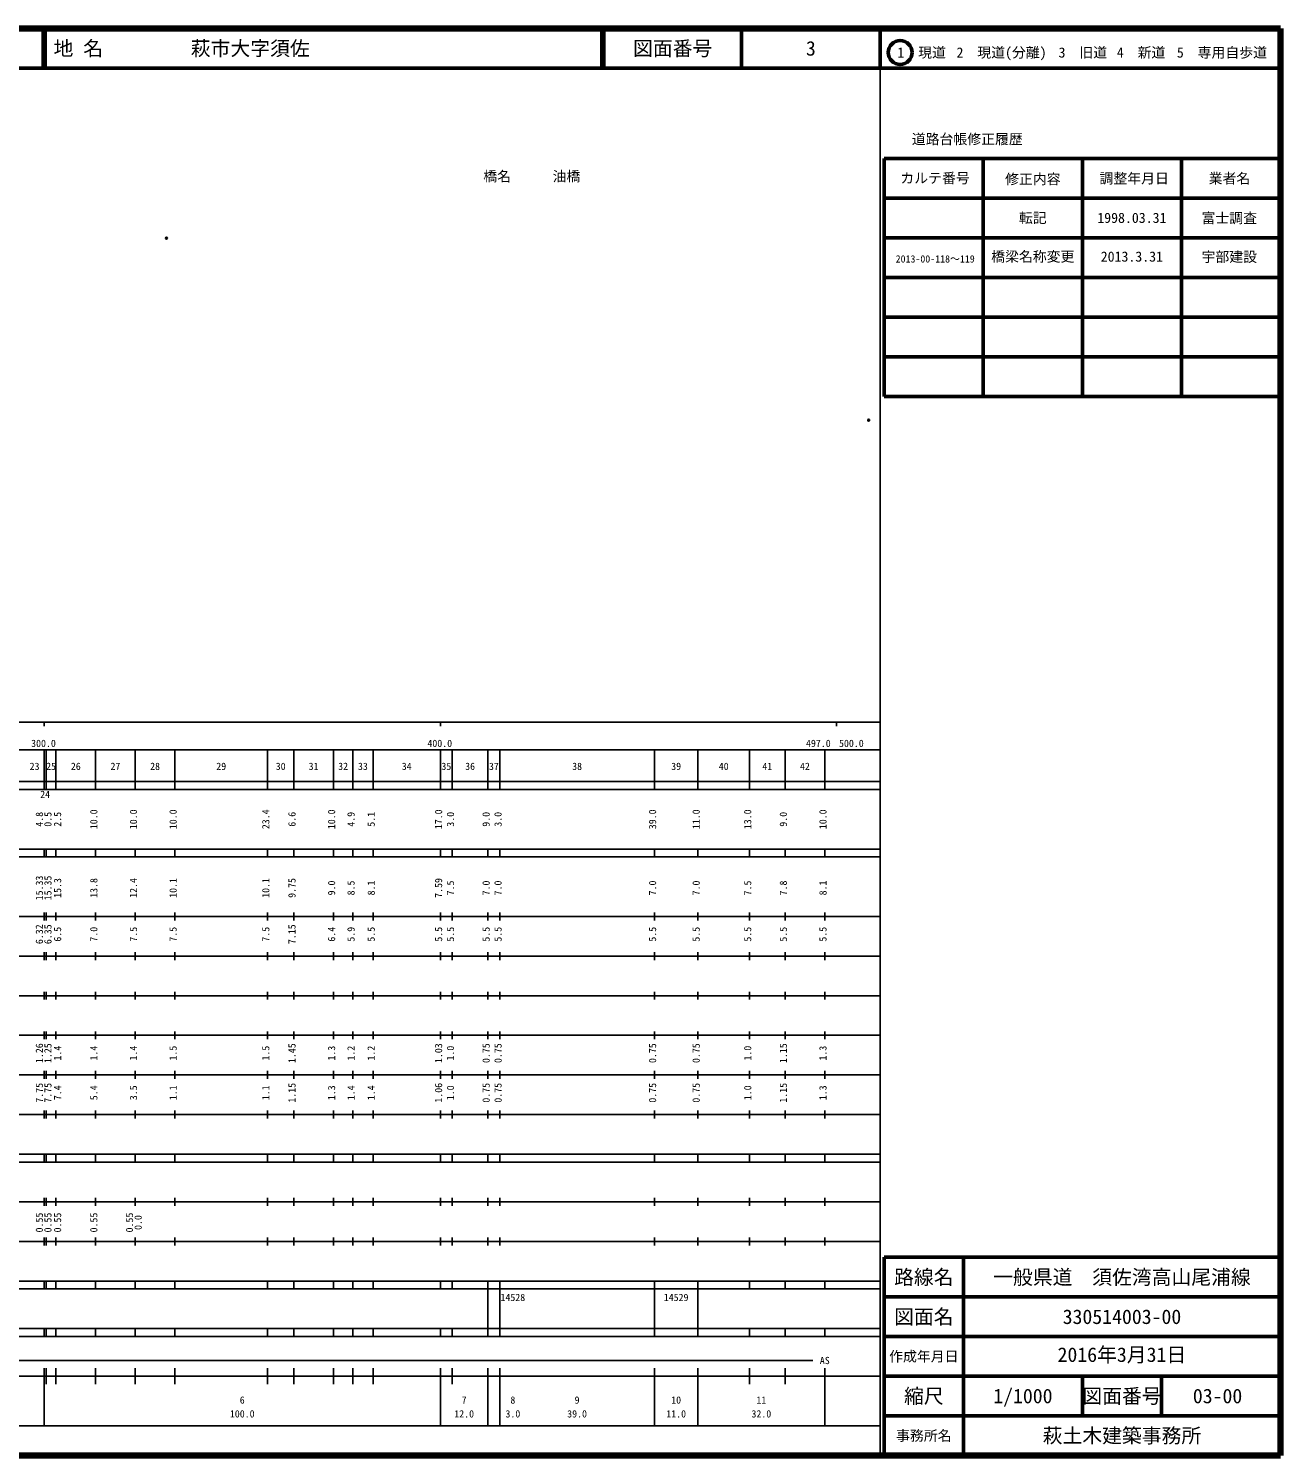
# Model space of a CAD drawing. Units: millimetres on the paper. Extents: x 40 to 680, y 20 to 380.
# Drawn here: x 364.1 to 680, y 20 to 380 of the extents above; entities that cross this region are included whole.
import ezdxf
from ezdxf.enums import TextEntityAlignment as Align

# ---------------------------------------------------------------- set-up
doc = ezdxf.new("R2010")
doc.units = ezdxf.units.MM
doc.header["$PDMODE"] = 32
doc.header["$PDSIZE"] = 0.5
for name, color, linetype in [('M-OTRS', 6, 'Continuous'), ('M-STR-HTXT', 7, 'Continuous'), ('M-TTL-TXT', 7, 'Continuous')]:
    doc.layers.add(name, color=color, linetype=linetype)
for name, color, linetype, lineweight in [('M-TTL', 2, 'Continuous', 140), ('M-TTL-BAND', 7, 'Continuous', 25), ('M-TTL-FRAM', 2, 'Continuous', 50), ('M-TTL-LINE', 7, 'Continuous', 50)]:
    doc.layers.add(name, color=color, linetype=linetype, lineweight=lineweight)
doc.styles.add('ＭＳ ゴシック', font='')
doc.styles.get('ＭＳ ゴシック').set_extended_font_data('MS Gothic')

msp = doc.modelspace()

# ---------------------------------------------------------------- linework, layer by layer
at = {"layer": 'M-OTRS'}
for p in [(398.868, 327.095), (576.079, 281.163)]:
    msp.add_point(p, dxfattribs=at)
at = {"layer": 'M-TTL'}
for p, q in [((680, 380), (40, 380)), ((680, 20), (680, 380)), ((40, 20), (680, 20))]:
    msp.add_line(p, q, dxfattribs=at)
at = {"layer": 'M-TTL-BAND'}
for p, q in [((579, 20), (579, 370)), ((40, 205), (579, 205)), ((368, 205), (368, 204)), ((468, 205), (468, 204)), ((568, 205), (568, 204)), ((68, 198), (579, 198)), ((368, 188), (368, 198)), ((368.5, 188), (368.5, 198)), ((371, 188), (371, 198)), ((381, 188), (381, 198)), ((391, 188), (391, 198)), ((401, 188), (401, 198)), ((424.4, 188), (424.4, 198)), ((431, 188), (431, 198)), ((441, 188), (441, 198)), ((445.9, 188), (445.9, 198)), ((451, 188), (451, 198)), ((468, 188), (468, 198)), ((471, 188), (471, 198)), ((480, 188), (480, 198)), ((483, 188), (483, 198)), ((522, 188), (522, 198)), ((533, 188), (533, 198)), ((546, 188), (546, 198)), ((555, 188), (555, 198)), ((565, 188), (565, 198)), ((40, 190), (579, 190)), ((40, 188), (579, 188)), ((40, 173), (579, 173)), ((368, 171), (368, 173)), ((368.5, 171), (368.5, 173)), ((371, 171), (371, 173)), ((381, 171), (381, 173)), ((391, 171), (391, 173)), ((401, 171), (401, 173)), ((424.4, 171), (424.4, 173)), ((431, 171), (431, 173)), ((441, 171), (441, 173)), ((445.9, 171), (445.9, 173)), ((451, 171), (451, 173)), ((468, 171), (468, 173)), ((471, 171), (471, 173)), ((480, 171), (480, 173)), ((483, 171), (483, 173)), ((522, 171), (522, 173)), ((533, 171), (533, 173)), ((546, 171), (546, 173)), ((555, 171), (555, 173)), ((565, 171), (565, 173)), ((40, 171), (579, 171)), ((40, 156), (579, 156)), ((368, 155), (368, 157)), ((368.5, 155), (368.5, 157)), ((371, 155), (371, 157)), ((381, 155), (381, 157)), ((391, 155), (391, 157)), ((401, 155), (401, 157)), ((424.4, 155), (424.4, 157)), ((431, 155), (431, 157)), ((441, 155), (441, 157)), ((445.9, 155), (445.9, 157)), ((451, 155), (451, 157)), ((468, 155), (468, 157)), ((471, 155), (471, 157)), ((480, 155), (480, 157)), ((483, 155), (483, 157)), ((522, 155), (522, 157)), ((533, 155), (533, 157)), ((546, 155), (546, 157)), ((555, 155), (555, 157)), ((565, 155), (565, 157)), ((46, 146), (579, 146)), ((368, 145), (368, 147)), ((368.5, 145), (368.5, 147)), ((371, 145), (371, 147)), ((381, 145), (381, 147)), ((391, 145), (391, 147)), ((401, 145), (401, 147)), ((424.4, 145), (424.4, 147)), ((431, 145), (431, 147)), ((441, 145), (441, 147)), ((445.9, 145), (445.9, 147)), ((451, 145), (451, 147)), ((468, 145), (468, 147)), ((471, 145), (471, 147)), ((480, 145), (480, 147)), ((483, 145), (483, 147)), ((522, 145), (522, 147)), ((533, 145), (533, 147)), ((546, 145), (546, 147)), ((555, 145), (555, 147)), ((565, 145), (565, 147)), ((368, 135), (368, 137)), ((368.5, 135), (368.5, 137)), ((371, 135), (371, 137)), ((381, 135), (381, 137)), ((391, 135), (391, 137)), ((401, 135), (401, 137)), ((424.4, 135), (424.4, 137)), ((431, 135), (431, 137)), ((441, 135), (441, 137)), ((445.9, 135), (445.9, 137)), ((451, 135), (451, 137)), ((468, 135), (468, 137)), ((471, 135), (471, 137)), ((480, 135), (480, 137)), ((483, 135), (483, 137)), ((522, 135), (522, 137)), ((533, 135), (533, 137)), ((546, 135), (546, 137)), ((555, 135), (555, 137)), ((565, 135), (565, 137)), ((52, 136), (579, 136)), ((46, 126), (579, 126)), ((368, 125), (368, 127)), ((368.5, 125), (368.5, 127)), ((371, 125), (371, 127)), ((381, 125), (381, 127)), ((391, 125), (391, 127)), ((401, 125), (401, 127)), ((424.4, 125), (424.4, 127)), ((431, 125), (431, 127)), ((441, 125), (441, 127)), ((445.9, 125), (445.9, 127)), ((451, 125), (451, 127)), ((468, 125), (468, 127)), ((471, 125), (471, 127)), ((480, 125), (480, 127)), ((483, 125), (483, 127)), ((522, 125), (522, 127)), ((533, 125), (533, 127)), ((546, 125), (546, 127)), ((555, 125), (555, 127)), ((565, 125), (565, 127)), ((52, 116), (579, 116)), ((368, 115), (368, 117)), ((368.5, 115), (368.5, 117)), ((371, 115), (371, 117)), ((381, 115), (381, 117)), ((391, 115), (391, 117)), ((401, 115), (401, 117)), ((424.4, 115), (424.4, 117)), ((431, 115), (431, 117)), ((441, 115), (441, 117)), ((445.9, 115), (445.9, 117)), ((451, 115), (451, 117)), ((468, 115), (468, 117)), ((471, 115), (471, 117)), ((480, 115), (480, 117)), ((483, 115), (483, 117)), ((522, 115), (522, 117)), ((533, 115), (533, 117)), ((546, 115), (546, 117)), ((555, 115), (555, 117)), ((565, 115), (565, 117)), ((46, 106), (579, 106)), ((368, 105), (368, 107)), ((368.5, 105), (368.5, 107)), ((371, 105), (371, 107)), ((381, 105), (381, 107)), ((391, 105), (391, 107)), ((401, 105), (401, 107)), ((424.4, 105), (424.4, 107)), ((431, 105), (431, 107)), ((441, 105), (441, 107)), ((445.9, 105), (445.9, 107)), ((451, 105), (451, 107)), ((468, 105), (468, 107)), ((471, 105), (471, 107)), ((480, 105), (480, 107)), ((483, 105), (483, 107)), ((522, 105), (522, 107)), ((533, 105), (533, 107)), ((546, 105), (546, 107)), ((555, 105), (555, 107)), ((565, 105), (565, 107)), ((40, 96), (579, 96)), ((40, 94), (579, 94)), ((368, 94), (368, 96)), ((368.5, 94), (368.5, 96)), ((371, 94), (371, 96)), ((381, 94), (381, 96)), ((391, 94), (391, 96)), ((401, 94), (401, 96)), ((424.4, 94), (424.4, 96)), ((431, 94), (431, 96)), ((441, 94), (441, 96)), ((445.9, 94), (445.9, 96)), ((451, 94), (451, 96)), ((468, 94), (468, 96)), ((471, 94), (471, 96)), ((480, 94), (480, 96)), ((483, 94), (483, 96)), ((522, 94), (522, 96)), ((533, 94), (533, 96)), ((546, 94), (546, 96)), ((555, 94), (555, 96)), ((565, 94), (565, 96)), ((49, 84), (579, 84)), ((368, 83), (368, 85)), ((368.5, 83), (368.5, 85)), ((371, 83), (371, 85)), ((381, 83), (381, 85)), ((391, 83), (391, 85)), ((401, 83), (401, 85)), ((424.4, 83), (424.4, 85)), ((431, 83), (431, 85)), ((441, 83), (441, 85)), ((445.9, 83), (445.9, 85)), ((451, 83), (451, 85)), ((468, 83), (468, 85)), ((471, 83), (471, 85)), ((480, 83), (480, 85)), ((483, 83), (483, 85)), ((522, 83), (522, 85)), ((533, 83), (533, 85)), ((546, 83), (546, 85)), ((555, 83), (555, 85)), ((565, 83), (565, 85)), ((40, 74), (579, 74)), ((368, 73), (368, 75)), ((368.5, 73), (368.5, 75)), ((371, 73), (371, 75)), ((381, 73), (381, 75)), ((391, 73), (391, 75)), ((401, 73), (401, 75)), ((424.4, 73), (424.4, 75)), ((431, 73), (431, 75)), ((441, 73), (441, 75)), ((445.9, 73), (445.9, 75)), ((451, 73), (451, 75)), ((468, 73), (468, 75)), ((471, 73), (471, 75)), ((480, 73), (480, 75)), ((483, 73), (483, 75)), ((522, 73), (522, 75)), ((533, 73), (533, 75)), ((546, 73), (546, 75)), ((555, 73), (555, 75)), ((565, 73), (565, 75)), ((40, 64), (579, 64)), ((40, 62), (579, 62)), ((368, 62), (368, 64)), ((368.5, 62), (368.5, 64)), ((371, 62), (371, 64)), ((381, 62), (381, 64)), ((391, 62), (391, 64)), ((401, 62), (401, 64)), ((424.4, 62), (424.4, 64)), ((431, 62), (431, 64)), ((441, 62), (441, 64)), ((445.9, 62), (445.9, 64)), ((451, 62), (451, 64)), ((468, 62), (468, 64)), ((471, 62), (471, 64)), ((480, 62), (480, 64)), ((480, 52), (480, 62)), ((483, 62), (483, 64)), ((483, 52), (483, 62)), ((522, 62), (522, 64)), ((522, 52), (522, 62)), ((533, 62), (533, 64)), ((533, 52), (533, 62)), ((546, 62), (546, 64)), ((555, 62), (555, 64)), ((565, 62), (565, 64)), ((40, 52), (579, 52)), ((368, 50), (368, 52)), ((368.5, 50), (368.5, 52)), ((371, 50), (371, 52)), ((381, 50), (381, 52)), ((391, 50), (391, 52)), ((401, 50), (401, 52)), ((424.4, 50), (424.4, 52)), ((431, 50), (431, 52)), ((441, 50), (441, 52)), ((445.9, 50), (445.9, 52)), ((451, 50), (451, 52)), ((468, 50), (468, 52)), ((471, 50), (471, 52)), ((480, 50), (480, 52)), ((483, 50), (483, 52)), ((522, 50), (522, 52)), ((533, 50), (533, 52)), ((546, 50), (546, 52)), ((555, 50), (555, 52)), ((565, 50), (565, 52)), ((40, 50), (579, 50)), ((71, 44), (562, 44)), ((40, 40), (579, 40)), ((368, 27.5), (368, 42)), ((368.5, 38), (368.5, 42)), ((371, 38), (371, 42)), ((381, 38), (381, 42)), ((391, 38), (391, 42)), ((401, 38), (401, 42)), ((424.4, 38), (424.4, 42)), ((431, 38), (431, 42)), ((441, 38), (441, 42)), ((445.9, 38), (445.9, 42)), ((451, 38), (451, 42)), ((468, 27.5), (468, 42)), ((471, 38), (471, 42)), ((480, 27.5), (480, 42)), ((483, 27.5), (483, 42)), ((522, 27.5), (522, 42)), ((533, 27.5), (533, 42)), ((546, 38), (546, 42)), ((555, 38), (555, 42)), ((565, 27.5), (565, 42)), ((68, 27.5), (579, 27.5))]:
    msp.add_line(p, q, dxfattribs=at)
at = {"layer": 'M-TTL-FRAM'}
for p, q in [((580, 347.197), (580, 287.197)), ((580, 347.197), (680, 347.197)), ((580, 287.197), (680, 287.197)), ((680, 70), (580, 70)), ((580, 70), (580, 20))]:
    msp.add_line(p, q, dxfattribs=at)
at = {"layer": 'M-TTL-LINE'}
for p, q in [((367.75, 380), (367.75, 370)), ((368.25, 380), (368.25, 370)), ((508.747, 380), (508.747, 370)), ((509.247, 380), (509.247, 370)), ((543.997, 380), (543.997, 370)), ((579, 380), (579, 370)), ((40, 370), (680, 370)), ((605, 347.197), (605, 287.197)), ((630, 347.197), (630, 287.197)), ((655, 347.197), (655, 287.197)), ((580, 337.197), (680, 337.197)), ((580, 327.197), (680, 327.197)), ((580, 317.197), (680, 317.197)), ((580, 307.197), (680, 307.197)), ((580, 297.197), (680, 297.197)), ((600, 70), (600, 20)), ((680, 60), (580, 60)), ((680, 50), (580, 50)), ((680, 40), (580, 40)), ((630, 40), (630, 30)), ((650, 40), (650, 30)), ((680, 30), (580, 30))]:
    msp.add_line(p, q, dxfattribs=at)
msp.add_circle((584.031, 373.958), 3, dxfattribs=at)

# ---------------------------------------------------------------- texts
at = {"layer": 'M-STR-HTXT', "style": 'ＭＳ ゴシック'}
msp.add_text('橋名\u3000\u3000\u3000油橋', height=2.566, dxfattribs=at).set_placement((478.826, 340.668), align=Align.BOTTOM_LEFT)
at = {"layer": 'M-TTL-BAND', "style": 'ＭＳ ゴシック'}
for s, p in [('300.0', (367.844, 198.195)), ('400.0', (467.844, 198.195)), ('497.0', (563.382, 198.195)), ('500.0', (571.717, 198.195)), ('23', (365.6, 192.405)), ('25', (369.75, 192.405)), ('26', (376, 192.405)), ('27', (386, 192.405)), ('28', (396, 192.405)), ('29', (412.7, 192.405)), ('30', (427.7, 192.405)), ('31', (436, 192.405)), ('32', (443.45, 192.405)), ('33', (448.45, 192.405)), ('34', (459.5, 192.405)), ('35', (469.5, 192.405)), ('36', (475.5, 192.405)), ('37', (481.5, 192.405)), ('38', (502.5, 192.405)), ('39', (527.5, 192.405)), ('40', (539.5, 192.405)), ('41', (550.5, 192.405)), ('42', (560, 192.405)), ('24', (368.25, 185.32)), ('AS', (565, 42.5)), ('6', (418, 32.523)), ('7', (474, 32.523)), ('8', (486.295, 32.523)), ('9', (502.5, 32.523)), ('10', (527.5, 32.523)), ('11', (549, 32.523)), ('100.0', (418, 29.033)), ('12.0', (474, 29.033)), ('3.0', (486.295, 29.033)), ('39.0', (502.5, 29.033)), ('11.0', (527.5, 29.033)), ('32.0', (549, 29.033))]:
    msp.add_text(s, height=1.833, dxfattribs=at).set_placement(p, align=Align.BOTTOM_CENTER)
for s, p in [('4.8', (368.25, 180.5)), ('0.5', (370.414, 180.5)), ('2.5', (372.857, 180.5)), ('10.0', (382, 180.5)), ('10.0', (392, 180.5)), ('10.0', (402, 180.5)), ('23.4', (425.4, 180.5)), ('6.6', (432, 180.5)), ('10.0', (442, 180.5)), ('4.9', (446.9, 180.5)), ('5.1', (452, 180.5)), ('17.0', (469, 180.5)), ('3.0', (472, 180.5)), ('9.0', (481, 180.5)), ('3.0', (484, 180.5)), ('39.0', (523, 180.5)), ('11.0', (534, 180.5)), ('13.0', (547, 180.5)), ('9.0', (556, 180.5)), ('10.0', (566, 180.5)), ('15.33', (368.25, 163.174)), ('15.35', (370.414, 163.174)), ('15.3', (372.857, 163.174)), ('13.8', (382, 163.174)), ('12.4', (392, 163.174)), ('10.1', (402, 163.174)), ('10.1', (425.4, 163.174)), ('9.75', (432, 163.174)), ('9.0', (442, 163.174)), ('8.5', (446.9, 163.174)), ('8.1', (452, 163.174)), ('7.59', (469, 163.174)), ('7.5', (472, 163.174)), ('7.0', (481, 163.174)), ('7.0', (484, 163.174)), ('7.0', (523, 163.174)), ('7.0', (534, 163.174)), ('7.5', (547, 163.174)), ('7.8', (556, 163.174)), ('8.1', (566, 163.174)), ('6.32', (368.25, 151.5)), ('6.35', (370.414, 151.5)), ('6.5', (372.857, 151.5)), ('7.0', (382, 151.5)), ('7.5', (392, 151.5)), ('7.5', (402, 151.5)), ('7.5', (425.4, 151.5)), ('7.15', (432, 151.5)), ('6.4', (442, 151.5)), ('5.9', (446.9, 151.5)), ('5.5', (452, 151.5)), ('5.5', (469, 151.5)), ('5.5', (472, 151.5)), ('5.5', (481, 151.5)), ('5.5', (484, 151.5)), ('5.5', (523, 151.5)), ('5.5', (534, 151.5)), ('5.5', (547, 151.5)), ('5.5', (556, 151.5)), ('5.5', (566, 151.5)), ('1.26', (368.25, 121.5)), ('1.25', (370.414, 121.5)), ('1.4', (372.857, 121.5)), ('1.4', (382, 121.5)), ('1.4', (392, 121.5)), ('1.5', (402, 121.5)), ('1.5', (425.4, 121.5)), ('1.45', (432, 121.5)), ('1.3', (442, 121.5)), ('1.2', (446.9, 121.5)), ('1.2', (452, 121.5)), ('1.03', (469, 121.5)), ('1.0', (472, 121.5)), ('0.75', (481, 121.5)), ('0.75', (484, 121.5)), ('0.75', (523, 121.5)), ('0.75', (534, 121.5)), ('1.0', (547, 121.5)), ('1.15', (556, 121.5)), ('1.3', (566, 121.5)), ('7.75', (368.25, 111.5)), ('7.75', (370.414, 111.5)), ('7.4', (372.857, 111.5)), ('5.4', (382, 111.5)), ('3.5', (392, 111.5)), ('1.1', (402, 111.5)), ('1.1', (425.4, 111.5)), ('1.15', (432, 111.5)), ('1.3', (442, 111.5)), ('1.4', (446.9, 111.5)), ('1.4', (452, 111.5)), ('1.06', (469, 111.5)), ('1.0', (472, 111.5)), ('0.75', (481, 111.5)), ('0.75', (484, 111.5)), ('0.75', (523, 111.5)), ('0.75', (534, 111.5)), ('1.0', (547, 111.5)), ('1.15', (556, 111.5)), ('1.3', (566, 111.5)), ('0.55', (368.25, 78.764)), ('0.55', (370.414, 78.764)), ('0.55', (372.857, 78.764)), ('0.55', (382, 78.764)), ('0.55', (391, 78.764)), ('0.0', (393.187, 78.764))]:
    msp.add_text(s, height=1.833, rotation=90, dxfattribs=at).set_placement(p, align=Align.BOTTOM_CENTER)
for s, p in [('14528', (483.17, 58.405)), ('14529', (524.375, 58.405))]:
    msp.add_text(s, height=1.833, dxfattribs=at).set_placement(p, align=Align.BOTTOM_LEFT)
at = {"layer": 'M-TTL-TXT', "style": 'ＭＳ ゴシック'}
for s, p in [('地 名', (370.38, 375)), ('萩市大字須佐', (405.024, 375))]:
    msp.add_text(s, height=3.666, dxfattribs=at).set_placement(p, align=Align.MIDDLE_LEFT)
for s, height, p in [('図面番号', 3.666, (526.622, 375)), ('3', 3.666, (561.497, 375)), ('1\u3000現道', 2.566, (589.448, 373.958)), ('2\u3000現道(分離)', 2.566, (609.619, 373.958)), ('3\u3000旧道', 2.566, (630.121, 373.958)), ('4\u3000新道', 2.566, (644.824, 373.958)), ('5\u3000専用自歩道', 2.566, (665.228, 373.958)), ('道路台帳修正履歴', 2.566, (600.968, 352.113)), ('カルテ番号', 2.566, (592.839, 342.277)), ('修正内容', 2.566, (617.509, 342.023)), ('調整年月日', 2.566, (643.089, 342.197)), ('業者名', 2.566, (667.134, 342.197)), ('転記', 2.566, (617.5, 332.245)), ('1998.03.31', 2.566, (642.5, 332.245)), ('富士調査', 2.566, (667.077, 332.189)), ('路線名', 3.666, (590, 65)), ('路線名', 3.666, (590, 65)), ('一般県道\u3000須佐湾高山尾浦線', 3.666, (640, 65)), ('図面名', 3.666, (590, 55)), ('図面名', 3.666, (590, 55)), ('330514003-00', 3.666, (640, 55)), ('作成年月日', 2.566, (590, 45)), ('作成年月日', 2.566, (590, 45)), ('縮尺', 3.666, (590, 35)), ('縮尺', 3.666, (590, 35)), ('1/1000', 3.666, (615, 35)), ('図面番号', 3.666, (640, 35)), ('図面番号', 3.666, (640, 35)), ('03-00', 3.666, (664.125, 35)), ('事務所名', 2.566, (590, 25)), ('事務所名', 2.566, (590, 25)), ('萩土木建築事務所', 3.666, (640, 25))]:
    msp.add_text(s, height=height, dxfattribs=at).set_placement(p, align=Align.MIDDLE_CENTER)
for s, height, p in [('橋梁名称変更', 2.566, (617.5, 320.414)), ('宇部建設', 2.566, (667.077, 320.357)), ('2013-00-118～119', 1.833, (592.873, 320.414)), ('2013.3.31', 2.566, (642.5, 320.414))]:
    msp.add_text(s, height=height, dxfattribs=at).set_placement(p, align=Align.BOTTOM_CENTER)
msp.add_text('2016年3月31日', height=3.666, dxfattribs=at).set_placement((623.75, 42.5), align=Align.BOTTOM_LEFT)

doc.saveas('drawing.dxf')
